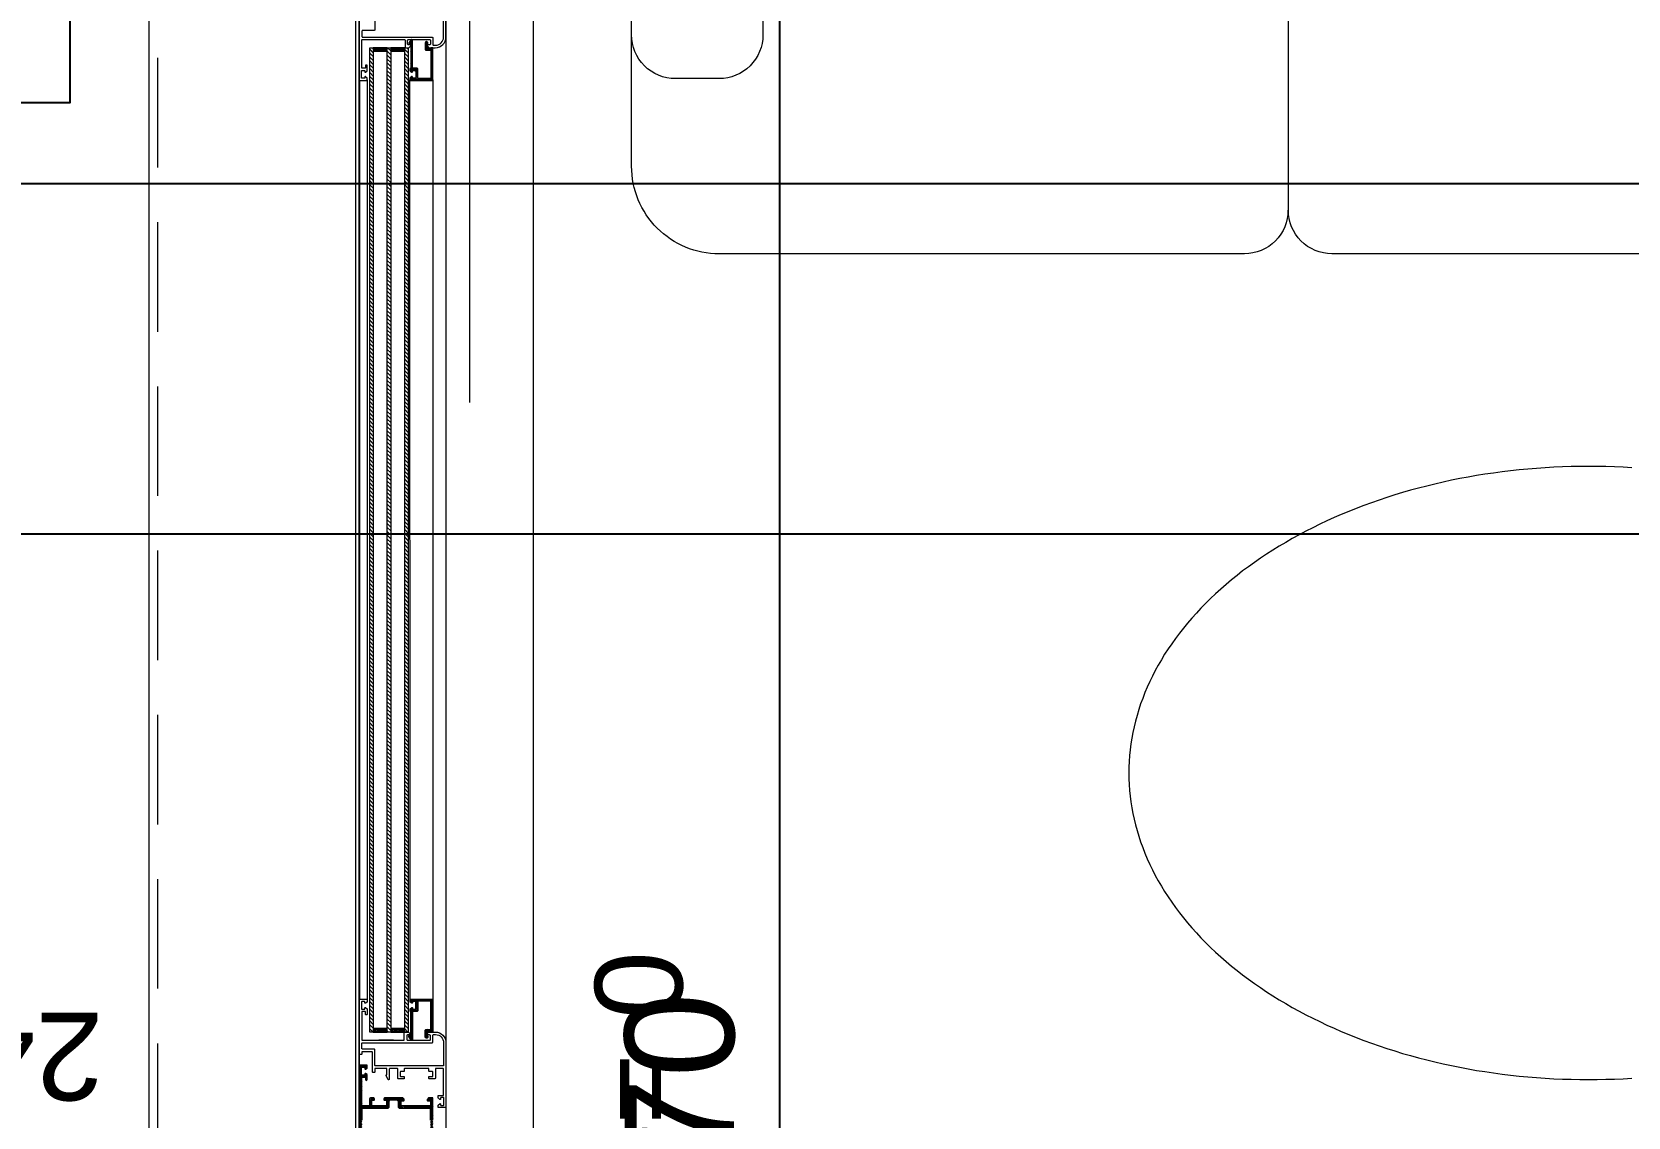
# Model space of a CAD drawing. Header units: feet. Extents: x 92587 to 97987, y -55119 to -48334.
# Drawn here: x 94694.1 to 94876.4, y -52288.9 to -52165 of the extents above; entities that cross this region are included whole.
import ezdxf

# ---------------------------------------------------------------- set-up
doc = ezdxf.new("R2010")
doc.units = ezdxf.units.FT
doc.header["$LTSCALE"] = 50
doc.header["$MEASUREMENT"] = 0
doc.linetypes.add('AXES', pattern=[2, 1.25, -0.25, 0.25, -0.25])
doc.linetypes.add('CACHE', pattern=[0.375, 0.25, -0.125])
doc.layers.get('0').update_dxf_attribs({"color": 8})
for name, color, linetype in [('AXES', 10, 'AXES'), ('COTE 50ème', 1, 'Continuous'), ('klima', 195, 'Continuous')]:
    doc.layers.add(name, color=color, linetype=linetype)
for name, color, linetype, lineweight in [('MACONNERIE COUPE', 7, 'Continuous', 30), ('mobilimi', 8, 'Continuous', 9), ('WINDOWS', 21, 'Continuous', 5)]:
    doc.layers.add(name, color=color, linetype=linetype, lineweight=lineweight)
doc.styles.add('GENERATED_STYLE_1', font='arial.ttf')
doc.styles.add('RS_TXT_50', font='arial.ttf', dxfattribs={"height": 12.5})
doc.dimstyles.new('RS_50CM_LINEAIRE', dxfattribs={"dimscale": 5, "dimtxt": 12.5, "dimasz": 1.5, "dimexe": 1, "dimexo": 2.5, "dimgap": 1, "dimtad": 1, "dimdec": 1, "dimrnd": 0.5, "dimdsep": 46, "dimtxsty": 'RS_TXT_50', "dimblk1": 'ARCHTICK', "dimblk2": 'ARCHTICK', "dimsah": 1, "dimcen": 2.5, "dimdle": 1, "dimclrt": 4, "dimadec": 0, "dimazin": 2, "dimtfac": 1, "dimtdec": 1, "dimtix": 1, "dimtmove": 2, "dimatfit": 3, "dimfxl": 1, "dimtolj": 1, "dimtzin": 0, "dimarcsym": 0})
pattern_1 = [(135, (-46708.70849, -43897.46996), (-0.08838834765, -0.08838834765), [])]

# ---------------------------------------------------------------- blocks, each defined once
blk = doc.blocks.new('A$C1cd8c289')
at = {"layer": 'AXES', "lineweight": 5, "ltscale": 1.3}
blk.add_line((35, 1580), (35, -1344.97), dxfattribs=at)
blk = doc.blocks.new('_ArchTick')
at = {"color": 0, "linetype": 'ByBlock', "const_width": 0.15}
blk.add_lwpolyline([(-0.5, -0.5), (0.5, 0.5)], dxfattribs=at)
blk = doc.blocks.new('*D718')
at = {"layer": 'COTE 50ème', "color": 0, "lineweight": -2, "ltscale": 0.5, "transparency": 16777216}
for p, q in [((93379.11, -52049.86), (93379.11, -52187.36)), ((95579.11, -52049.86), (95579.11, -52187.36)), ((95584.11, -52182.36), (93374.11, -52182.36))]:
    blk.add_line(p, q, dxfattribs=at)
at = {"layer": 'Defpoints', "color": 0, "ltscale": 0.5, "transparency": 16777216}
for p in [(93379.11, -52037.36), (95579.11, -52037.36), (93379.11, -52182.36)]:
    blk.add_point(p, dxfattribs=at)
at = {"layer": 'COTE 50ème', "color": 0, "lineweight": -2, "ltscale": 0.5, "transparency": 16777216, "xscale": 7.5, "yscale": 7.5, "zscale": 7.5, "rotation": 180}
blk.add_blockref('_ArchTick', (93379.11, -52182.36), dxfattribs=at)
at = {"layer": 'COTE 50ème', "color": 0, "lineweight": -2, "ltscale": 0.5, "transparency": 16777216, "xscale": 7.5, "yscale": 7.5, "zscale": 7.5}
blk.add_blockref('_ArchTick', (95579.11, -52182.36), dxfattribs=at)
at = {"layer": 'COTE 50ème', "color": 4, "lineweight": 5, "ltscale": 0.5, "transparency": 16777216, "insert": (94479.11, -52170.98), "char_height": 12.5, "attachment_point": 5, "style": 'RS_TXT_50'}
blk.add_mtext('\\A1;2200', dxfattribs=at)
blk = doc.blocks.new('*D720')
at = {"layer": 'COTE 50ème', "color": 0, "lineweight": -2, "ltscale": 0.5, "transparency": 16777216}
for p, q in [((93279.11, -51984.86), (93279.11, -52227.36)), ((95679.11, -51984.86), (95679.11, -52227.36)), ((95684.11, -52222.36), (93274.11, -52222.36))]:
    blk.add_line(p, q, dxfattribs=at)
at = {"layer": 'Defpoints', "color": 0, "ltscale": 0.5, "transparency": 16777216}
for p in [(93279.11, -51972.36), (95679.11, -51972.36), (93279.11, -52222.36)]:
    blk.add_point(p, dxfattribs=at)
at = {"layer": 'COTE 50ème', "color": 0, "lineweight": -2, "ltscale": 0.5, "transparency": 16777216, "xscale": 7.5, "yscale": 7.5, "zscale": 7.5, "rotation": 180}
blk.add_blockref('_ArchTick', (93279.11, -52222.36), dxfattribs=at)
at = {"layer": 'COTE 50ème', "color": 0, "lineweight": -2, "ltscale": 0.5, "transparency": 16777216, "xscale": 7.5, "yscale": 7.5, "zscale": 7.5}
blk.add_blockref('_ArchTick', (95679.11, -52222.36), dxfattribs=at)
at = {"layer": 'COTE 50ème', "color": 4, "lineweight": 5, "ltscale": 0.5, "transparency": 16777216, "insert": (94479.11, -52210.98), "char_height": 12.5, "attachment_point": 5, "style": 'RS_TXT_50'}
blk.add_mtext('\\A1;2400', dxfattribs=at)
blk = doc.blocks.new('DRITARE POS 1')
at = {"layer": 'WINDOWS'}
h = blk.add_hatch(dxfattribs=at)
h.set_pattern_fill('ANSI31', color=140, scale=2.5, angle=450)
h.set_pattern_definition([(135, (-46708.9128, -43897.46996), (-0.2209708691, -0.2209708691), [])])
h.paths.add_polyline_path([(-8.71, -124.96), (-8.71, -12.58), (-8.31, -12.58), (-8.31, -124.96)])
h.paths.add_polyline_path([(-6.71, -124.96), (-6.71, -12.58), (-6.31, -12.58), (-6.31, -124.96)])
h.paths.add_polyline_path([(-4.71, -124.96), (-4.71, -12.58), (-4.31, -12.58), (-4.31, -124.96)])
at = {"layer": 'WINDOWS', "transparency": 33554559}
h = blk.add_hatch(dxfattribs=at)
h.set_pattern_fill('ANSI31', color=140, angle=450)
h.set_pattern_definition([(135, (-46708.90849, -43880.46996), (-0.08838834765, -0.08838834765), [])])
h.paths.add_polyline_path([(-6.71, -12.58), (-8.31, -12.58), (-8.31, -12.98), (-6.71, -12.98)])
h.paths.add_polyline_path([(-4.71, -12.58), (-6.31, -12.58), (-6.31, -12.98), (-4.71, -12.98)])
h.paths.add_polyline_path([(-6.71, -124.56), (-8.31, -124.56), (-8.31, -124.96), (-6.71, -124.96)])
h.paths.add_polyline_path([(-4.71, -124.56), (-6.31, -124.56), (-6.31, -124.96), (-4.71, -124.96)])
h = blk.add_hatch(dxfattribs=at)
h.set_pattern_fill('ANSI31', color=256, angle=450)
h.set_pattern_definition([(135, (-46708.71279, -43842.46996), (-0.08838834765, -0.08838834765), [])])
h.paths.add_polyline_path([(-1.74, -12.58), (-1.74, -12.64), (-2.09, -12.64, -0.414214), (-2.15, -12.58), (-2.15, -12.21, -0.247394), (-2.13, -12.16, 1.657435), (-2.37, -12.03), (-2.37, -12.77, 0.414214), (-2.28, -12.86), (-1.81, -12.86, -0.414214), (-1.72, -12.95), (-1.72, -16, -0.414214), (-1.81, -16.09), (-3.16, -16.09, -0.414214), (-3.22, -16.03), (-3.22, -15.03, 0.414214), (-3.31, -14.93), (-3.76, -14.93, -0.414214), (-3.82, -14.88), (-3.82, -11.74, 0.737396), (-3.99, -11.69), (-4.23, -12.04, 0.603122), (-4.15, -12.19), (-4.08, -12.19, -0.414214), (-4.02, -12.25), (-4.02, -14.93), (-4.06, -14.93, 0.414214), (-4.12, -14.99), (-4.12, -15.19, 0.250765), (-4.09, -15.24), (-3.92, -15.37, 0.599022), (-3.84, -15.33), (-3.84, -15.25, -0.414214), (-3.78, -15.19), (-3.52, -15.19, -0.414214), (-3.46, -15.25), (-3.46, -16, -0.414214), (-3.52, -16.05), (-3.78, -16.05, -0.414214), (-3.84, -16), (-3.84, -15.92, 0.599022), (-3.92, -15.88), (-4.09, -16.01, 0.250765), (-4.12, -16.05), (-4.12, -16.26, 0.414214), (-4.06, -16.31), (-1.55, -16.31, 0.414214), (-1.5, -16.26), (-1.5, -12.64), (-1.5, -12.58)])
h = blk.add_hatch(dxfattribs=at)
h.set_pattern_fill('ANSI31', color=256, angle=450)
h.set_pattern_definition(pattern_1)
h.paths.add_polyline_path([(-1.49, -121.28, 0.414214), (-1.55, -121.22), (-4.06, -121.22, 0.414214), (-4.11, -121.28), (-4.11, -121.48, 0.250765), (-4.09, -121.53), (-3.92, -121.66, 0.599022), (-3.83, -121.61), (-3.83, -121.54, -0.414214), (-3.78, -121.48), (-3.51, -121.48, -0.414214), (-3.46, -121.54), (-3.46, -122.28, -0.414214), (-3.51, -122.34), (-3.78, -122.34, -0.414214), (-3.83, -122.28), (-3.83, -122.21, 0.599022), (-3.92, -122.16), (-4.09, -122.29, 0.250765), (-4.11, -122.34), (-4.11, -122.54, 0.414214), (-4.06, -122.6), (-4.02, -122.6), (-4.02, -125.29, -0.414214), (-4.07, -125.34), (-4.15, -125.34, 0.603122), (-4.23, -125.49), (-3.98, -125.85, 0.737396), (-3.81, -125.79), (-3.81, -122.66, -0.414214), (-3.76, -122.6), (-3.31, -122.6, 0.414214), (-3.22, -122.51), (-3.22, -121.5, -0.414214), (-3.16, -121.44), (-1.81, -121.44, -0.414214), (-1.72, -121.54), (-1.72, -124.58, -0.414214), (-1.81, -124.67), (-2.28, -124.67, 0.414214), (-2.37, -124.77), (-2.37, -125.5, 1.657435), (-2.12, -125.37, -0.247394), (-2.15, -125.33), (-2.15, -124.95, -0.414214), (-2.09, -124.9), (-1.74, -124.9), (-1.74, -124.95), (-1.49, -124.95), (-1.49, -124.9)])
at = {"layer": 'WINDOWS'}
h = blk.add_hatch(dxfattribs=at)
h.set_pattern_fill('ANSI31', color=256, angle=450)
h.set_pattern_definition(pattern_1)
h.paths.add_polyline_path([(-9.61, -130.17, -0.414214), (-9.56, -130.11), (-9.26, -130.11, -0.414214), (-9.2, -130.17), (-9.2, -130.38, 1), (-9, -130.38), (-9, -129.85, 0.250765), (-9.02, -129.8), (-9.19, -129.69, 0.599022), (-9.28, -129.74), (-9.28, -129.81, -0.414214), (-9.33, -129.87), (-9.59, -129.87, -0.414214), (-9.65, -129.81), (-9.65, -129.03, -0.414214), (-9.59, -128.97), (-9.33, -128.97, -0.414214), (-9.28, -129.03), (-9.28, -129.14, 0.599022), (-9.19, -129.19), (-9.02, -129.07, 0.250765), (-9, -129.03), (-9, -128.78, 0.414214), (-9.05, -128.73), (-9.84, -128.73, 0.414214), (-9.89, -128.78), (-9.89, -135), (-9.89, -141.22, 0.414214), (-9.84, -141.27), (-9.05, -141.27, 0.414214), (-9, -141.22), (-9, -140.97, 0.250765), (-9.02, -140.93), (-9.19, -140.81, 0.599022), (-9.28, -140.86), (-9.28, -140.97, -0.414214), (-9.33, -141.03), (-9.59, -141.03, -0.414214), (-9.65, -140.97), (-9.65, -140.19, -0.414214), (-9.59, -140.13), (-9.33, -140.13, -0.414214), (-9.28, -140.19), (-9.28, -140.26, 0.599022), (-9.19, -140.31), (-9.02, -140.2, 0.250765), (-9, -140.15), (-9, -139.62, 1), (-9.2, -139.62), (-9.2, -139.83, -0.414214), (-9.26, -139.89), (-9.56, -139.89, -0.414214), (-9.61, -139.83), (-9.61, -136.66, -0.414214), (-9.56, -136.61), (-8.83, -136.61, -0.414214), (-8.74, -136.7), (-8.74, -137.35, 0.414214), (-8.55, -137.54), (-8.29, -137.54, 0.198912), (-8.25, -137.52), (-8.19, -137.46, 0.198912), (-8.18, -137.42), (-8.18, -137.31, 0.414214), (-8.23, -137.26), (-8.4, -137.26, -0.414214), (-8.46, -137.2), (-8.46, -136.7, -0.414214), (-8.36, -136.61), (-6.91, -136.61, -0.414214), (-6.81, -136.7), (-6.81, -137.2, -0.414214), (-6.87, -137.26), (-7.04, -137.26, 0.414214), (-7.09, -137.31), (-7.09, -137.42, 0.198912), (-7.08, -137.46), (-7.02, -137.52, 0.198912), (-6.98, -137.54), (-4.97, -137.54, 0.198912), (-4.93, -137.52), (-4.78, -137.37, 0.198912), (-4.76, -137.33), (-4.76, -137.26, 0.414214), (-4.82, -137.2), (-5, -137.2, -0.340481), (-5.13, -137.11), (-5.13, -136.7, -0.414214), (-5.04, -136.61), (-1.87, -136.61, -0.414214), (-1.77, -136.7), (-1.77, -137.11, -0.414214), (-1.87, -137.2), (-2.09, -137.2, 0.414214), (-2.15, -137.26), (-2.15, -137.33, 0.198912), (-2.13, -137.37), (-1.98, -137.52, 0.198912), (-1.94, -137.54), (-1.55, -137.54, 0.414214), (-1.49, -137.48), (-1.49, -135), (-1.49, -132.52, 0.414214), (-1.55, -132.46), (-1.94, -132.46, 0.198912), (-1.98, -132.48), (-2.13, -132.63, 0.198912), (-2.15, -132.67), (-2.15, -132.74, 0.414214), (-2.09, -132.8), (-1.87, -132.8, -0.414214), (-1.77, -132.89), (-1.77, -133.3, -0.414214), (-1.87, -133.39), (-5.04, -133.39, -0.414214), (-5.13, -133.3), (-5.13, -132.89, -0.340481), (-5, -132.8), (-4.82, -132.8, 0.414214), (-4.76, -132.74), (-4.76, -132.67, 0.198912), (-4.78, -132.63), (-4.93, -132.48, 0.198912), (-4.97, -132.46), (-6.98, -132.46, 0.198912), (-7.02, -132.48), (-7.08, -132.54, 0.198912), (-7.09, -132.58), (-7.09, -132.69, 0.414214), (-7.04, -132.74), (-6.87, -132.74, -0.414214), (-6.81, -132.8), (-6.81, -133.3, -0.414214), (-6.91, -133.39), (-8.36, -133.39, -0.414214), (-8.46, -133.3), (-8.46, -132.8, -0.414214), (-8.4, -132.74), (-8.23, -132.74, 0.414214), (-8.18, -132.69), (-8.18, -132.58, 0.198912), (-8.19, -132.54), (-8.25, -132.48, 0.198912), (-8.29, -132.46), (-8.55, -132.46, 0.414214), (-8.74, -132.65), (-8.74, -133.3, -0.414214), (-8.83, -133.39), (-9.56, -133.39, -0.414214), (-9.61, -133.34)])
h.paths.add_polyline_path([(-9.56, -133.67), (-6.63, -133.67), (-6.53, -133.58), (-6.53, -132.83), (-6.44, -132.74), (-5.51, -132.74), (-5.41, -132.83), (-5.41, -133.58), (-5.32, -133.67), (-1.83, -133.67), (-1.77, -133.73), (-1.77, -135), (-1.77, -136.27), (-1.83, -136.33), (-5.32, -136.33), (-5.41, -136.42), (-5.41, -137.17), (-5.51, -137.26), (-6.44, -137.26), (-6.53, -137.17), (-6.53, -136.42), (-6.63, -136.33), (-9.56, -136.33), (-9.61, -136.27), (-9.61, -135), (-9.61, -133.73)], flags=16)
at = {"layer": 'WINDOWS', "color": 165, "linetype": 'CACHE'}
blk.add_line((-32.9, -270), (-32.9, 0), dxfattribs=at)
at = {"layer": 'WINDOWS'}
for p, q in [((-0.01, -11.48), (0, -126.13)), ((-9.89, -16.28), (-9.89, -121.28)), ((-9, -16.26), (-9, -121.28)), ((-4.11, -121.28), (-4.12, -16.26)), ((-1.5, -16.26), (-1.49, -121.28)), ((-5.98, -125.89), (-7.66, -125.89))]:
    blk.add_line(p, q, dxfattribs=at)
at = {"layer": 'WINDOWS', "color": 165}
for points in [[(-9.9, 0), (-9.9, -270), (-33.9, -270), (-33.9, 0)], [(-10.3, -269.6), (-10.3, -0.4), (-9.9, 0), (-9.9, -270)], [(0, 0), (0, -270), (10, -270), (10, 0)]]:
    blk.add_lwpolyline(points, close=True, dxfattribs=at)
at = {"layer": 'WINDOWS'}
blk.add_lwpolyline([(-9.9, -270), (-9.9, 0), (0, 0), (0, -270)], close=True, dxfattribs=at)
for points in [[(-9.9, -10.08), (-9.9, -16.26, 0.414214), (-9.84, -16.31), (-9.06, -16.31, 0.414214), (-9, -16.26), (-9, -16.05, 0.250765), (-9.03, -16.01), (-9.19, -15.88, 0.599022), (-9.28, -15.92), (-9.28, -16.02, -0.414214), (-9.34, -16.07), (-9.6, -16.07, -0.414214), (-9.65, -16.02), (-9.65, -15.23, -0.414214), (-9.6, -15.18), (-9.34, -15.18, -0.414214), (-9.28, -15.23), (-9.28, -15.33, 0.599022), (-9.19, -15.37), (-9.03, -15.24, 0.250765), (-9, -15.19), (-9, -14.62, 0.414214), (-9.06, -14.56), (-9.15, -14.56, 0.414214), (-9.21, -14.62), (-9.21, -14.88, -0.414214), (-9.26, -14.93), (-9.56, -14.93, -0.414214), (-9.62, -14.88), (-9.62, -11.7, -0.414214), (-9.56, -11.65), (-4.73, -11.65, -0.414214), (-4.68, -11.7), (-4.68, -12.53, 0.414214), (-4.62, -12.58), (-4.23, -12.58, 0.198912), (-4.19, -12.56), (-4.04, -12.41, 0.198912), (-4.02, -12.37), (-4.02, -12.3, 0.414214), (-4.08, -12.25), (-4.3, -12.25, -0.414214), (-4.4, -12.15), (-4.4, -11.74, -0.414214), (-4.3, -11.65), (-1.87, -11.65, -0.414214), (-1.78, -11.74), (-1.78, -12.15, -0.414214), (-1.87, -12.25), (-2.09, -12.25, 0.414214), (-2.15, -12.3), (-2.15, -12.37, 0.198912), (-2.13, -12.41), (-1.98, -12.56, 0.198912), (-1.94, -12.58), (-1.22, -12.58, 0.414214), (0, -11.37), (0, -4.01, 0.414214)], [(-1.49, -135), (-1.49, -132.52, 0.414214), (-1.55, -132.46), (-1.94, -132.46, 0.198912), (-1.98, -132.48), (-2.13, -132.63, 0.198912), (-2.15, -132.67), (-2.15, -132.74, 0.414214), (-2.09, -132.8), (-1.87, -132.8, -0.414214), (-1.77, -132.89), (-1.77, -133.3, -0.414214), (-1.87, -133.39), (-5.04, -133.39, -0.414214), (-5.13, -133.3), (-5.13, -132.89, -0.340481), (-5, -132.8), (-4.82, -132.8, 0.414214), (-4.76, -132.74), (-4.76, -132.67, 0.198912), (-4.78, -132.63), (-4.93, -132.48, 0.198912), (-4.97, -132.46), (-6.98, -132.46, 0.198912), (-7.02, -132.48), (-7.08, -132.54, 0.198912), (-7.09, -132.58), (-7.09, -132.69, 0.414214), (-7.04, -132.74), (-6.87, -132.74, -0.414214), (-6.81, -132.8), (-6.81, -133.3, -0.414214), (-6.91, -133.39), (-8.36, -133.39, -0.414214), (-8.46, -133.3), (-8.46, -132.8, -0.414214), (-8.4, -132.74), (-8.23, -132.74, 0.414214), (-8.18, -132.69), (-8.18, -132.58, 0.198912), (-8.19, -132.54), (-8.25, -132.48, 0.198912), (-8.29, -132.46), (-8.55, -132.46, 0.414214), (-8.74, -132.65), (-8.74, -133.3, -0.414214), (-8.83, -133.39), (-9.56, -133.39, -0.414214), (-9.61, -133.34), (-9.61, -130.17, -0.414214), (-9.56, -130.11), (-9.26, -130.11, -0.414214), (-9.2, -130.17), (-9.2, -130.38, 1), (-9, -130.38), (-9, -129.85, 0.250765), (-9.02, -129.8), (-9.19, -129.69, 0.599022), (-9.28, -129.74), (-9.28, -129.81, -0.414214), (-9.33, -129.87), (-9.59, -129.87, -0.414214), (-9.65, -129.81), (-9.65, -129.03, -0.414214), (-9.59, -128.97), (-9.33, -128.97, -0.414214), (-9.28, -129.03), (-9.28, -129.14, 0.599022), (-9.19, -129.19), (-9.02, -129.07, 0.250765), (-9, -129.03), (-9, -128.78, 0.414214), (-9.05, -128.73), (-9.84, -128.73, 0.414214), (-9.89, -128.78), (-9.89, -135)]]:
    blk.add_lwpolyline(points, format="xyb", dxfattribs=at)
for points in [[(-1.5, -12.21, 0.414214), (-1.4, -12.3), (-1.18, -12.3), (-1.18, -12.3, 0.414214), (-0.28, -11.37), (-0.28, -8.77, 0.414214), (-0.34, -8.72), (-8.07, -8.72, 0.414214), (-8.12, -8.77), (-8.12, -10.53, -0.414214), (-8.22, -10.62), (-9.52, -10.62, 0.414214), (-9.62, -10.71), (-9.62, -11.27, 0.414214), (-9.52, -11.37), (-1.59, -11.37, -0.414214), (-1.5, -11.46)], [(-1.74, -12.64), (-2.09, -12.64, -0.414214), (-2.15, -12.58), (-2.15, -12.21, -0.247394), (-2.13, -12.16, 1.657435), (-2.37, -12.03), (-2.37, -12.77, 0.414214), (-2.28, -12.86), (-1.81, -12.86, -0.414214), (-1.72, -12.95), (-1.72, -16, -0.414214), (-1.81, -16.09), (-3.16, -16.09, -0.414214), (-3.22, -16.03), (-3.22, -15.03, 0.414214), (-3.31, -14.93), (-3.76, -14.93, -0.414214), (-3.82, -14.88), (-3.82, -11.74, 0.737396), (-3.99, -11.69), (-4.23, -12.04, 0.603122), (-4.15, -12.19), (-4.08, -12.19, -0.414214), (-4.02, -12.25), (-4.02, -14.93), (-4.06, -14.93, 0.414214), (-4.12, -14.99), (-4.12, -15.19, 0.250765), (-4.09, -15.24), (-3.92, -15.37, 0.599022), (-3.84, -15.33), (-3.84, -15.25, -0.414214), (-3.78, -15.19), (-3.52, -15.19, -0.414214), (-3.46, -15.25), (-3.46, -16, -0.414214), (-3.52, -16.05), (-3.78, -16.05, -0.414214), (-3.84, -16), (-3.84, -15.92, 0.599022), (-3.92, -15.88), (-4.09, -16.01, 0.250765), (-4.12, -16.05), (-4.12, -16.26, 0.414214), (-4.06, -16.31), (-1.55, -16.31, 0.414214), (-1.5, -16.26), (-1.5, -12.64), (-1.5, -12.58), (-1.74, -12.58)], [(0, -133.53, -0.414214), (-0.06, -133.58), (-0.84, -133.58, -0.414214), (-0.9, -133.53), (-0.9, -133.32, -0.250765), (-0.87, -133.27), (-0.7, -133.14, -0.599022), (-0.62, -133.19), (-0.62, -133.28, 0.414214), (-0.56, -133.34), (-0.3, -133.34, 0.414214), (-0.24, -133.28), (-0.24, -132.5, 0.414214), (-0.3, -132.44), (-0.56, -132.44, 0.414214), (-0.62, -132.5), (-0.62, -132.59, -0.599022), (-0.7, -132.64), (-0.87, -132.51, -0.250765), (-0.9, -132.46), (-0.9, -132.26, -0.414214), (-0.84, -132.2), (-0.34, -132.2, 0.414214), (-0.28, -132.14), (-0.28, -129.19, 0.414214), (-0.37, -129.1), (-1.12, -129.1, 0.414214), (-1.21, -129.19), (-1.21, -130.22, -0.414214), (-1.31, -130.31), (-1.87, -130.31, -0.414214), (-1.96, -130.22), (-1.96, -130.09, -0.414214), (-1.9, -130.03), (-1.55, -130.03, 0.414214), (-1.49, -129.98), (-1.49, -129.53, 0.414214), (-1.55, -129.47), (-1.9, -129.47, -0.414214), (-1.96, -129.42), (-1.96, -129.16, 0.414214), (-2.02, -129.1), (-4.7, -129.1, 0.414214), (-4.76, -129.16), (-4.76, -129.42, -0.414214), (-4.82, -129.47), (-5.17, -129.47, 0.414214), (-5.23, -129.53), (-5.23, -129.98, 0.414214), (-5.17, -130.03), (-4.82, -130.03, -0.414214), (-4.76, -130.09), (-4.76, -130.22, -0.414214), (-4.85, -130.31), (-5.41, -130.31, -0.414214), (-5.51, -130.22), (-5.51, -129.19, 0.414214), (-5.6, -129.1), (-6.38, -129.1, 0.414214), (-6.48, -129.19), (-6.48, -130.31, -0.809546), (-6.66, -130.35), (-6.85, -129.93, -0.543142), (-6.79, -129.85, 0.414214), (-6.74, -129.79), (-6.74, -129.19, 0.414214), (-6.83, -129.1), (-8.06, -129.1, 0.414214), (-8.12, -129.16), (-8.12, -129.51, -0.414214), (-8.18, -129.57), (-8.34, -129.57, -0.414214), (-8.4, -129.51), (-8.4, -127.29, 0.414214), (-8.49, -127.2), (-9.56, -127.2, 0.414214), (-9.61, -127.25), (-9.61, -127.46, -0.414214), (-9.67, -127.51), (-9.84, -127.51, -0.414214), (-9.89, -127.46), (-9.89, -121.28, -0.414214), (-9.84, -121.22), (-9.05, -121.22, -0.414214), (-9, -121.28), (-9, -121.49, -0.250765), (-9.02, -121.53), (-9.19, -121.66, -0.599022), (-9.28, -121.62), (-9.28, -121.52, 0.414214), (-9.33, -121.47), (-9.59, -121.47, 0.414214), (-9.65, -121.52), (-9.65, -122.31, 0.414214), (-9.59, -122.36), (-9.33, -122.36, 0.414214), (-9.28, -122.31), (-9.28, -122.21, -0.599022), (-9.19, -122.17), (-9.02, -122.3, -0.250765), (-9, -122.34), (-9, -122.92, -0.414214), (-9.05, -122.98), (-9.15, -122.98, -0.414214), (-9.2, -122.92), (-9.2, -122.66, 0.414214), (-9.26, -122.61), (-9.56, -122.61, 0.414214), (-9.61, -122.66), (-9.61, -125.83, 0.414214), (-9.56, -125.89), (-4.82, -125.89, 0.414214), (-4.76, -125.83), (-4.76, -125.01, -0.414214), (-4.71, -124.96), (-4.32, -124.96, -0.198912), (-4.28, -124.97), (-4.13, -125.13, -0.198912), (-4.11, -125.17), (-4.11, -125.24, -0.414214), (-4.17, -125.29), (-4.39, -125.29, 0.414214), (-4.48, -125.39), (-4.48, -125.8, 0.414214), (-4.39, -125.89), (-1.87, -125.89, 0.414214), (-1.77, -125.8), (-1.77, -125.39, 0.414214), (-1.87, -125.29), (-2.09, -125.29, -0.414214), (-2.15, -125.24), (-2.15, -125.17, -0.198912), (-2.13, -125.13), (-1.98, -124.97, -0.198912), (-1.94, -124.96), (-1.21, -124.96, -0.414214), (0, -126.17)], [(-1.74, -124.9), (-2.09, -124.9, 0.414214), (-2.15, -124.95), (-2.15, -125.33, 0.247394), (-2.12, -125.37, -1.657435), (-2.37, -125.5), (-2.37, -124.77, -0.414214), (-2.28, -124.67), (-1.81, -124.67, 0.414214), (-1.72, -124.58), (-1.72, -121.54, 0.414214), (-1.81, -121.44), (-3.16, -121.44, 0.414214), (-3.22, -121.5), (-3.22, -122.51, -0.414214), (-3.31, -122.6), (-3.76, -122.6, 0.414214), (-3.81, -122.66), (-3.81, -125.79, -0.737396), (-3.98, -125.85), (-4.23, -125.49, -0.603122), (-4.15, -125.34), (-4.07, -125.34, 0.414214), (-4.02, -125.29), (-4.02, -122.6), (-4.06, -122.6, -0.414214), (-4.11, -122.54), (-4.11, -122.34, -0.250765), (-4.09, -122.29), (-3.92, -122.16, -0.599022), (-3.83, -122.21), (-3.83, -122.28, 0.414214), (-3.78, -122.34), (-3.51, -122.34, 0.414214), (-3.46, -122.28), (-3.46, -121.54, 0.414214), (-3.51, -121.48), (-3.78, -121.48, 0.414214), (-3.83, -121.54), (-3.83, -121.61, -0.599022), (-3.92, -121.66), (-4.09, -121.53, -0.250765), (-4.11, -121.48), (-4.11, -121.28, -0.414214), (-4.06, -121.22), (-1.55, -121.22, -0.414214), (-1.49, -121.28), (-1.49, -124.9), (-1.49, -124.95), (-1.74, -124.95)], [(-1.49, -125.33, -0.414214), (-1.4, -125.24), (-1.18, -125.24), (-1.18, -125.24, -0.414214), (-0.28, -126.17), (-0.28, -128.77, -0.414214), (-0.34, -128.82), (-8.06, -128.82, -0.414214), (-8.12, -128.77), (-8.12, -127.01, 0.414214), (-8.21, -126.92), (-9.52, -126.92, -0.414214), (-9.61, -126.82), (-9.61, -126.26, -0.414214), (-9.52, -126.17), (-1.59, -126.17, 0.414214), (-1.49, -126.08)]]:
    blk.add_lwpolyline(points, format="xyb", close=True, dxfattribs=at)
at = {"layer": 'WINDOWS', "color": 140}
for points in [[(-8.71, -124.96), (-8.71, -12.58), (-8.31, -12.58), (-8.31, -124.96)], [(-6.71, -12.58), (-8.31, -12.58), (-8.31, -12.98), (-6.71, -12.98)], [(-6.71, -124.96), (-6.71, -12.58), (-6.31, -12.58), (-6.31, -124.96)], [(-4.71, -12.58), (-6.31, -12.58), (-6.31, -12.98), (-4.71, -12.98)], [(-4.71, -124.96), (-4.71, -12.58), (-4.31, -12.58), (-4.31, -124.96)], [(-6.71, -124.56), (-8.31, -124.56), (-8.31, -124.96), (-6.71, -124.96)], [(-4.71, -124.56), (-6.31, -124.56), (-6.31, -124.96), (-4.71, -124.96)]]:
    blk.add_lwpolyline(points, close=True, dxfattribs=at)
at = {"layer": 'WINDOWS'}
blk.add_lwpolyline([(-1.77, -135), (-1.77, -133.73), (-1.83, -133.67), (-5.32, -133.67), (-5.41, -133.58), (-5.41, -132.83), (-5.51, -132.74), (-6.44, -132.74), (-6.53, -132.83), (-6.53, -133.58), (-6.63, -133.67), (-9.56, -133.67), (-9.61, -133.73), (-9.61, -135)], dxfattribs=at)
at = {"layer": 'WINDOWS', "color": 165, "char_height": 10, "attachment_point": 7, "style": 'GENERATED_STYLE_1'}
for s, insert, rotation in [('\\A1;\\pt0;P{\\H0.6x;neto}= 0', (27.15, -161.16), 90), ('\\A1;\\pt0;240{\\H0.66x;\\S^  ;}', (-39.11, -119.83), 180)]:
    blk.add_mtext(s, dxfattribs=dict(at, insert=insert, rotation=rotation))
blk = doc.blocks.new('*D1768')
at = {"layer": 'COTE 50ème', "color": 0, "lineweight": -2, "ltscale": 0.5, "transparency": 16777216}
for p, q in [((94444.11, -52429.25), (94444.11, -52149.25)), ((94711.61, -52154.25), (94439.11, -52154.25)), ((94711.61, -52424.25), (94439.11, -52424.25))]:
    blk.add_line(p, q, dxfattribs=at)
at = {"layer": 'Defpoints', "color": 0, "ltscale": 0.5, "transparency": 16777216}
for p in [(94444.11, -52154.25), (94724.11, -52154.25), (94724.11, -52424.25)]:
    blk.add_point(p, dxfattribs=at)
at = {"layer": 'COTE 50ème', "color": 0, "lineweight": -2, "ltscale": 0.5, "transparency": 16777216, "xscale": 7.5, "yscale": 7.5, "zscale": 7.5}
for p, rotation in [((94444.11, -52154.25), 90), ((94444.11, -52424.25), 270)]:
    blk.add_blockref('_ArchTick', p, dxfattribs=dict(at, rotation=rotation))
at = {"layer": 'COTE 50ème', "color": 4, "lineweight": 5, "ltscale": 0.5, "transparency": 16777216, "char_height": 12.5, "attachment_point": 5, "rotation": 90, "style": 'RS_TXT_50'}
for s, insert in [('\\A1;270', (94432.73, -52289.25)), ('\\A1;240', (94455.49, -52289.25))]:
    blk.add_mtext(s, dxfattribs=dict(at, insert=insert))
blk = doc.blocks.new('*D1776')
at = {"layer": 'COTE 50ème', "color": 0, "lineweight": -2, "ltscale": 0.5, "transparency": 16777216}
for p, q in [((94324.11, -52052.36), (94324.11, -54192.36)), ((94601.61, -52057.36), (94319.11, -52057.36)), ((94711.61, -54187.36), (94319.11, -54187.36))]:
    blk.add_line(p, q, dxfattribs=at)
at = {"layer": 'Defpoints', "color": 0, "ltscale": 0.5, "transparency": 16777216}
for p in [(94614.11, -52057.36), (94324.11, -54187.36), (94724.11, -54187.36)]:
    blk.add_point(p, dxfattribs=at)
at = {"layer": 'COTE 50ème', "color": 0, "lineweight": -2, "ltscale": 0.5, "transparency": 16777216, "xscale": 7.5, "yscale": 7.5, "zscale": 7.5}
for p, rotation in [((94324.11, -52057.36), 90), ((94324.11, -54187.36), 270)]:
    blk.add_blockref('_ArchTick', p, dxfattribs=dict(at, rotation=rotation))
at = {"layer": 'COTE 50ème', "color": 4, "lineweight": 5, "ltscale": 0.5, "transparency": 16777216, "insert": (94312.72, -53122.36), "char_height": 12.5, "attachment_point": 5, "rotation": 90, "style": 'RS_TXT_50'}
blk.add_mtext('\\A1;2130', dxfattribs=at)
blk = doc.blocks.new('*D1511')
at = {"layer": 'COTE 50ème', "color": 0, "lineweight": -2, "ltscale": 0.5, "transparency": 16777216}
for p, q in [((94779.54, -52429.25), (94779.54, -52149.25)), ((94761.61, -52154.25), (94784.54, -52154.25)), ((94761.61, -52424.25), (94784.54, -52424.25))]:
    blk.add_line(p, q, dxfattribs=at)
at = {"layer": 'Defpoints', "color": 0, "ltscale": 0.5, "transparency": 16777216}
for p in [(94749.11, -52154.25), (94779.54, -52154.25), (94749.11, -52424.25)]:
    blk.add_point(p, dxfattribs=at)
at = {"layer": 'COTE 50ème', "color": 0, "lineweight": -2, "ltscale": 0.5, "transparency": 16777216, "xscale": 7.5, "yscale": 7.5, "zscale": 7.5}
for p, rotation in [((94779.54, -52154.25), 90), ((94779.54, -52424.25), 270)]:
    blk.add_blockref('_ArchTick', p, dxfattribs=dict(at, rotation=rotation))
at = {"layer": 'COTE 50ème', "color": 4, "lineweight": 5, "ltscale": 0.5, "transparency": 16777216, "insert": (94768.16, -52289.25), "char_height": 12.5, "attachment_point": 5, "rotation": 90, "style": 'RS_TXT_50'}
blk.add_mtext('\\A1;270', dxfattribs=at)

msp = doc.modelspace()

# ---------------------------------------------------------------- linework, layer by layer
at = {"layer": 'klima', "linetype": 'Continuous', "lineweight": 25}
msp.add_lwpolyline([(94638.43, -52173.11), (94638.43, -52133.11), (94698.43, -52133.11), (94698.43, -52173.11)], close=True, dxfattribs=at)
at = {"layer": 'mobilimi'}
msp.add_lwpolyline([(94972.61, -52180.36, -0.414214), (94962.61, -52190.36), (94902.61, -52190.36, -0.414214), (94897.61, -52185.36, -0.414214), (94892.61, -52190.36), (94842.61, -52190.36, -0.414214), (94837.61, -52185.36, -0.414214), (94832.61, -52190.36), (94772.61, -52190.36, -0.414214), (94762.61, -52180.36), (94762.61, -52120.36, -0.414214), (94772.61, -52110.36), (94962.61, -52110.36, -0.414214), (94972.61, -52120.36)], format="xyb", close=True, dxfattribs=at)
for points in [[(94832.61, -52130.36, -0.414214), (94837.61, -52135.36), (94837.61, -52185.36, -0.414214)], [(94777.61, -52157.62), (94777.61, -52165.36, -0.414214), (94772.61, -52170.36), (94767.61, -52170.36, -0.414214), (94762.61, -52165.36)]]:
    msp.add_lwpolyline(points, format="xyb", dxfattribs=at)
msp.add_polyline3d([(94876.87, -52214.79, 0), (94875.88, -52214.73, 0), (94874.89, -52214.69, 0), (94873.9, -52214.65, 0), (94872.91, -52214.64, 0), (94871.91, -52214.63, 0), (94870.92, -52214.64, 0), (94869.93, -52214.65, 0), (94868.93, -52214.69, 0), (94867.94, -52214.73, 0), (94866.95, -52214.79, 0), (94865.96, -52214.86, 0), (94864.98, -52214.94, 0), (94863.99, -52215.03, 0), (94863.01, -52215.14, 0), (94862.04, -52215.25, 0), (94861.06, -52215.39, 0), (94860.09, -52215.53, 0), (94859.13, -52215.68, 0), (94858.16, -52215.85, 0), (94857.21, -52216.03, 0), (94856.26, -52216.22, 0), (94855.31, -52216.43, 0), (94854.37, -52216.64, 0), (94853.44, -52216.87, 0), (94852.51, -52217.11, 0), (94851.59, -52217.36, 0), (94850.68, -52217.62, 0), (94849.78, -52217.89, 0), (94848.88, -52218.18, 0), (94847.99, -52218.47, 0), (94847.11, -52218.78, 0), (94846.24, -52219.1, 0), (94845.38, -52219.43, 0), (94844.52, -52219.77, 0), (94843.68, -52220.12, 0), (94842.85, -52220.48, 0), (94842.03, -52220.85, 0), (94841.21, -52221.24, 0), (94840.41, -52221.63, 0), (94839.63, -52222.03, 0), (94838.85, -52222.44, 0), (94838.08, -52222.87, 0), (94837.33, -52223.3, 0), (94836.59, -52223.74, 0), (94835.86, -52224.19, 0), (94835.14, -52224.65, 0), (94834.44, -52225.12, 0), (94833.75, -52225.59, 0), (94833.08, -52226.08, 0), (94832.41, -52226.57, 0), (94831.77, -52227.08, 0), (94831.13, -52227.59, 0), (94830.51, -52228.1, 0), (94829.91, -52228.63, 0), (94829.32, -52229.16, 0), (94828.75, -52229.71, 0), (94828.19, -52230.25, 0), (94827.65, -52230.81, 0), (94827.12, -52231.37, 0), (94826.61, -52231.94, 0), (94826.12, -52232.51, 0), (94825.64, -52233.09, 0), (94825.18, -52233.68, 0), (94824.74, -52234.27, 0), (94824.31, -52234.87, 0), (94823.9, -52235.47, 0), (94823.5, -52236.08, 0), (94823.13, -52236.7, 0), (94822.77, -52237.31, 0), (94822.43, -52237.94, 0), (94822.11, -52238.56, 0), (94821.8, -52239.19, 0), (94821.51, -52239.83, 0), (94821.24, -52240.46, 0), (94820.99, -52241.11, 0), (94820.76, -52241.75, 0), (94820.55, -52242.4, 0), (94820.35, -52243.05, 0), (94820.17, -52243.7, 0), (94820.01, -52244.35, 0), (94819.87, -52245.01, 0), (94819.75, -52245.66, 0), (94819.65, -52246.32, 0), (94819.56, -52246.98, 0), (94819.5, -52247.64, 0), (94819.45, -52248.31, 0), (94819.42, -52248.97, 0), (94819.41, -52249.63, 0), (94819.42, -52250.29, 0), (94819.45, -52250.95, 0), (94819.5, -52251.62, 0), (94819.56, -52252.28, 0), (94819.65, -52252.94, 0), (94819.75, -52253.6, 0), (94819.87, -52254.25, 0), (94820.01, -52254.91, 0), (94820.17, -52255.56, 0), (94820.35, -52256.21, 0), (94820.55, -52256.86, 0), (94820.76, -52257.51, 0), (94820.99, -52258.15, 0), (94821.24, -52258.8, 0), (94821.51, -52259.43, 0), (94821.8, -52260.07, 0), (94822.11, -52260.7, 0), (94822.43, -52261.32, 0), (94822.77, -52261.95, 0), (94823.13, -52262.56, 0), (94823.5, -52263.18, 0), (94823.9, -52263.78, 0), (94824.31, -52264.39, 0), (94824.74, -52264.99, 0), (94825.18, -52265.58, 0), (94825.64, -52266.17, 0), (94826.12, -52266.75, 0), (94826.61, -52267.32, 0), (94827.12, -52267.89, 0), (94827.65, -52268.45, 0), (94828.19, -52269.01, 0), (94828.75, -52269.55, 0), (94829.32, -52270.1, 0), (94829.91, -52270.63, 0), (94830.51, -52271.15, 0), (94831.13, -52271.67, 0), (94831.77, -52272.18, 0), (94832.41, -52272.69, 0), (94833.08, -52273.18, 0), (94833.75, -52273.67, 0), (94834.44, -52274.14, 0), (94835.14, -52274.61, 0), (94835.86, -52275.07, 0), (94836.59, -52275.52, 0), (94837.33, -52275.96, 0), (94838.08, -52276.39, 0), (94838.85, -52276.82, 0), (94839.63, -52277.23, 0), (94840.41, -52277.63, 0), (94841.21, -52278.02, 0), (94842.03, -52278.41, 0), (94842.85, -52278.78, 0), (94843.68, -52279.14, 0), (94844.52, -52279.49, 0), (94845.38, -52279.83, 0), (94846.24, -52280.16, 0), (94847.11, -52280.48, 0), (94847.99, -52280.78, 0), (94848.88, -52281.08, 0), (94849.78, -52281.37, 0), (94850.68, -52281.64, 0), (94851.59, -52281.9, 0), (94852.51, -52282.15, 0), (94853.44, -52282.39, 0), (94854.37, -52282.62, 0), (94855.31, -52282.83, 0), (94856.26, -52283.04, 0), (94857.21, -52283.23, 0), (94858.16, -52283.41, 0), (94859.13, -52283.58, 0), (94860.09, -52283.73, 0), (94861.06, -52283.87, 0), (94862.04, -52284, 0), (94863.01, -52284.12, 0), (94863.99, -52284.23, 0), (94864.98, -52284.32, 0), (94865.96, -52284.4, 0), (94866.95, -52284.47, 0), (94867.94, -52284.53, 0), (94868.93, -52284.57, 0), (94869.93, -52284.6, 0), (94870.92, -52284.62, 0), (94871.91, -52284.63, 0), (94872.91, -52284.62, 0), (94873.9, -52284.6, 0), (94874.89, -52284.57, 0), (94875.88, -52284.53, 0), (94876.87, -52284.47, 0)], dxfattribs=at)

# ---------------------------------------------------------------- block references
at = {"lineweight": 5}
msp.add_blockref('DRITARE POS 1', (94741.41, -52154.25), dxfattribs=at)
at = {"layer": 'MACONNERIE COUPE', "lineweight": 5, "ltscale": 0.5}
msp.add_blockref('A$C1cd8c289', (94709.11, -50862.36), dxfattribs=at)

# ---------------------------------------------------------------- dimensions: what is measured, and where the dimension line sits
at = {"layer": 'COTE 50ème', "lineweight": 5, "ltscale": 0.5}
for base, p1, p2, angle, picture, middle in [((93279.11, -52222.36), (95679.11, -51972.36), (93279.11, -51972.36), 180, '*D720', (94479.11, -52210.98)), ((93379.11, -52182.36), (95579.11, -52037.36), (93379.11, -52037.36), 180, '*D718', (94479.11, -52170.98)), ((94324.11, -54187.36), (94614.11, -52057.36), (94724.11, -54187.36), 90, '*D1776', (94312.72, -53122.36)), ((94779.54, -52154.25), (94749.11, -52424.25), (94749.11, -52154.25), 90, '*D1511', (94768.16, -52289.25))]:
    dim = msp.add_linear_dim(base=base, p1=p1, p2=p2, angle=angle, dimstyle='RS_50CM_LINEAIRE', dxfattribs=at)
    dim.commit()
    dim.dimension.update_dxf_attribs({"geometry": picture, "text_midpoint": middle})
dim = msp.add_linear_dim(base=(94444.11, -52154.25), p1=(94724.11, -52424.25), p2=(94724.11, -52154.25), angle=90, text='<>\\X240', dimstyle='RS_50CM_LINEAIRE', dxfattribs=at)
dim.commit()
dim.dimension.update_dxf_attribs({"geometry": '*D1768', "text_midpoint": (94444.11, -52289.25)})

doc.saveas('drawing.dxf')
